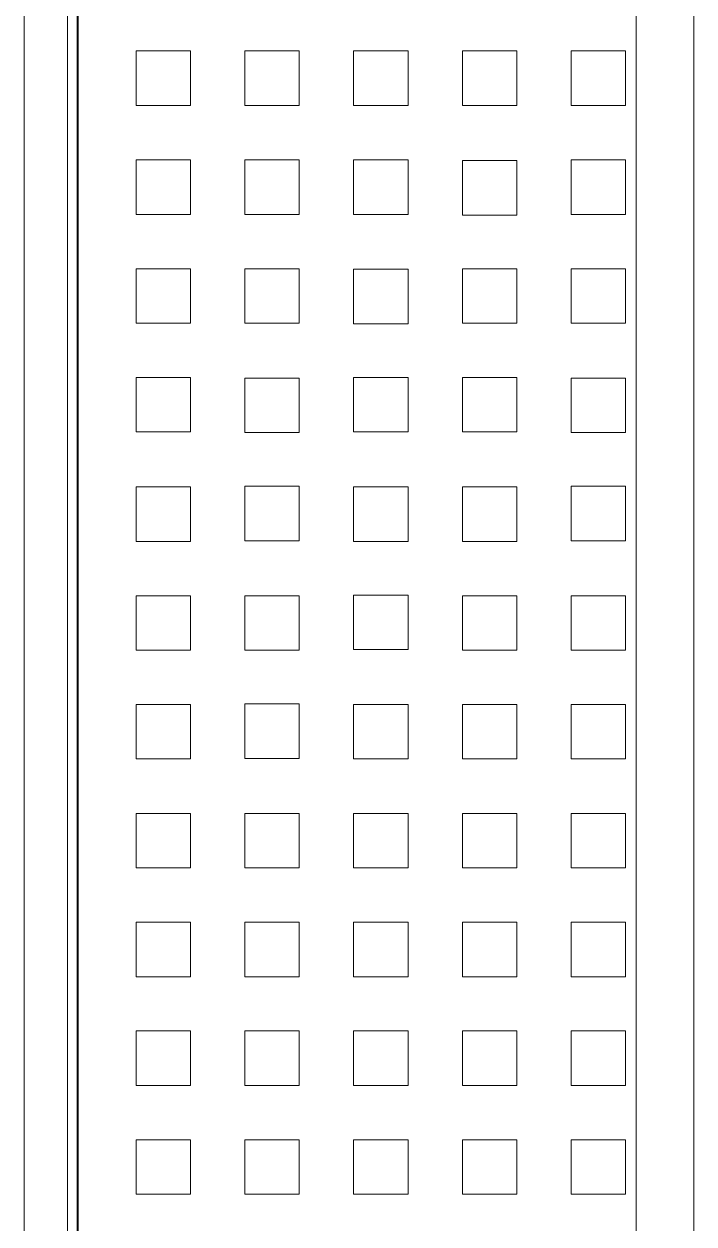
# Model space of a CAD drawing. Header units: millimetres. Extents: x 33157 to 59611, y -29750 to 1750.
# Drawn here: x 53384.39 to 53393.63, y -3154.69 to -3138.14 of the extents above; entities that cross this region are included whole.
import ezdxf

# ---------------------------------------------------------------- set-up
doc = ezdxf.new("R2010")
doc.units = ezdxf.units.MM
doc.layers.add('layer 1', color=7, linetype='Continuous', lineweight=18)

msp = doc.modelspace()

# ---------------------------------------------------------------- linework, layer by layer
at = {"layer": 'layer 1', "lineweight": 9}
for p, q in [((53385.121, -3043.274), (53385.121, -3170.437)), ((53392.83, -3047.485), (53392.83, -3168.689)), ((53393.629, -3048.284), (53393.629, -3168.207)), ((53385.138, -3109.053), (53385.138, -3168.207)), ((53384.988, -3109.469), (53384.988, -3170.171)), ((53385.121, -3109.469), (53385.121, -3167.658)), ((53384.389, -3110.018), (53384.389, -3170.171))]:
    msp.add_line(p, q, dxfattribs=at)
at = {"layer": 'layer 1'}
for points, knots in [([(53385.935, -3139.269), (53385.935, -3139.269), (53386.685, -3139.269), (53386.685, -3139.269), (53386.685, -3139.269), (53386.685, -3138.516), (53386.685, -3138.516), (53386.685, -3138.516), (53385.935, -3138.516), (53385.935, -3138.516), (53385.935, -3138.516), (53385.935, -3139.266), (53385.935, -3139.266), (53385.935, -3139.266), (53385.935, -3139.269), (53385.935, -3139.269)], [0, 0, 0, 0, 148068.798593, 148068.798593, 148068.798593, 296137.597186, 296137.597186, 296137.597186, 444206.395779, 444206.395779, 444206.395779, 592275.194372, 592275.194372, 592275.194372, 740343.992965, 740343.992965, 740343.992965, 740343.992965]), ([(53387.435, -3139.269), (53387.435, -3139.269), (53388.185, -3139.269), (53388.185, -3139.269), (53388.185, -3139.269), (53388.185, -3138.516), (53388.185, -3138.516), (53388.185, -3138.516), (53387.435, -3138.516), (53387.435, -3138.516), (53387.435, -3138.516), (53387.435, -3139.266), (53387.435, -3139.266), (53387.435, -3139.266), (53387.435, -3139.269), (53387.435, -3139.269)], [0, 0, 0, 0, 148072.839898, 148072.839898, 148072.839898, 296145.679796, 296145.679796, 296145.679796, 444218.519695, 444218.519695, 444218.519695, 592291.359593, 592291.359593, 592291.359593, 740364.199491, 740364.199491, 740364.199491, 740364.199491]), ([(53388.935, -3139.269), (53388.935, -3139.269), (53389.685, -3139.269), (53389.685, -3139.269), (53389.685, -3139.269), (53389.685, -3138.516), (53389.685, -3138.516), (53389.685, -3138.516), (53388.935, -3138.516), (53388.935, -3138.516), (53388.935, -3138.516), (53388.935, -3139.266), (53388.935, -3139.266), (53388.935, -3139.266), (53388.935, -3139.269), (53388.935, -3139.269)], [0, 0, 0, 0, 148076.881204, 148076.881204, 148076.881204, 296153.762408, 296153.762408, 296153.762408, 444230.643611, 444230.643611, 444230.643611, 592307.524815, 592307.524815, 592307.524815, 740384.406019, 740384.406019, 740384.406019, 740384.406019]), ([(53390.436, -3139.269), (53390.436, -3139.269), (53391.186, -3139.269), (53391.186, -3139.269), (53391.186, -3139.269), (53391.186, -3138.516), (53391.186, -3138.516), (53391.186, -3138.516), (53390.436, -3138.516), (53390.436, -3138.516), (53390.436, -3138.516), (53390.436, -3139.266), (53390.436, -3139.266), (53390.436, -3139.266), (53390.436, -3139.269), (53390.436, -3139.269)], [0, 0, 0, 0, 148080.92251, 148080.92251, 148080.92251, 296161.845019, 296161.845019, 296161.845019, 444242.767529, 444242.767529, 444242.767529, 592323.690039, 592323.690039, 592323.690039, 740404.612548, 740404.612548, 740404.612548, 740404.612548]), ([(53391.936, -3139.269), (53391.936, -3139.269), (53392.686, -3139.269), (53392.686, -3139.269), (53392.686, -3139.269), (53392.686, -3138.516), (53392.686, -3138.516), (53392.686, -3138.516), (53391.936, -3138.516), (53391.936, -3138.516), (53391.936, -3138.516), (53391.936, -3139.266), (53391.936, -3139.266), (53391.936, -3139.266), (53391.936, -3139.269), (53391.936, -3139.269)], [0, 0, 0, 0, 148084.963816, 148084.963816, 148084.963816, 296169.927631, 296169.927631, 296169.927631, 444254.891447, 444254.891447, 444254.891447, 592339.855263, 592339.855263, 592339.855263, 740424.819079, 740424.819079, 740424.819079, 740424.819079]), ([(53385.935, -3140.768), (53385.935, -3140.768), (53386.685, -3140.768), (53386.685, -3140.768), (53386.685, -3140.768), (53386.685, -3140.015), (53386.685, -3140.015), (53386.685, -3140.015), (53385.935, -3140.015), (53385.935, -3140.015), (53385.935, -3140.015), (53385.935, -3140.764), (53385.935, -3140.764), (53385.935, -3140.764), (53385.935, -3140.768), (53385.935, -3140.768)], [0, 0, 0, 0, 148070.826572, 148070.826572, 148070.826572, 296141.653145, 296141.653145, 296141.653145, 444212.479717, 444212.479717, 444212.479717, 592283.306289, 592283.306289, 592283.306289, 740354.132862, 740354.132862, 740354.132862, 740354.132862]), ([(53387.435, -3140.768), (53387.435, -3140.768), (53388.185, -3140.768), (53388.185, -3140.768), (53388.185, -3140.768), (53388.185, -3140.015), (53388.185, -3140.015), (53388.185, -3140.015), (53387.435, -3140.015), (53387.435, -3140.015), (53387.435, -3140.015), (53387.435, -3140.764), (53387.435, -3140.764), (53387.435, -3140.764), (53387.435, -3140.768), (53387.435, -3140.768)], [0, 0, 0, 0, 148074.867873, 148074.867873, 148074.867873, 296149.735747, 296149.735747, 296149.735747, 444224.60362, 444224.60362, 444224.60362, 592299.471494, 592299.471494, 592299.471494, 740374.339367, 740374.339367, 740374.339367, 740374.339367]), ([(53388.935, -3140.768), (53388.935, -3140.768), (53389.685, -3140.768), (53389.685, -3140.768), (53389.685, -3140.768), (53389.685, -3140.015), (53389.685, -3140.015), (53389.685, -3140.015), (53388.935, -3140.015), (53388.935, -3140.015), (53388.935, -3140.015), (53388.935, -3140.764), (53388.935, -3140.764), (53388.935, -3140.764), (53388.935, -3140.768), (53388.935, -3140.768)], [0, 0, 0, 0, 148078.909175, 148078.909175, 148078.909175, 296157.818349, 296157.818349, 296157.818349, 444236.727524, 444236.727524, 444236.727524, 592315.636699, 592315.636699, 592315.636699, 740394.545874, 740394.545874, 740394.545874, 740394.545874]), ([(53390.435, -3140.777), (53390.435, -3140.777), (53391.185, -3140.777), (53391.185, -3140.777), (53391.185, -3140.777), (53391.185, -3140.024), (53391.185, -3140.024), (53391.185, -3140.024), (53390.435, -3140.024), (53390.435, -3140.024), (53390.435, -3140.024), (53390.435, -3140.774), (53390.435, -3140.774), (53390.435, -3140.774), (53390.435, -3140.777), (53390.435, -3140.777)], [0, 0, 0, 0, 148082.962146, 148082.962146, 148082.962146, 296165.924292, 296165.924292, 296165.924292, 444248.886439, 444248.886439, 444248.886439, 592331.848585, 592331.848585, 592331.848585, 740414.810731, 740414.810731, 740414.810731, 740414.810731]), ([(53391.936, -3140.768), (53391.936, -3140.768), (53392.686, -3140.768), (53392.686, -3140.768), (53392.686, -3140.768), (53392.686, -3140.015), (53392.686, -3140.015), (53392.686, -3140.015), (53391.936, -3140.015), (53391.936, -3140.015), (53391.936, -3140.015), (53391.936, -3140.764), (53391.936, -3140.764), (53391.936, -3140.764), (53391.936, -3140.768), (53391.936, -3140.768)], [0, 0, 0, 0, 148086.991778, 148086.991778, 148086.991778, 296173.983556, 296173.983556, 296173.983556, 444260.975335, 444260.975335, 444260.975335, 592347.967113, 592347.967113, 592347.967113, 740434.958891, 740434.958891, 740434.958891, 740434.958891]), ([(53385.935, -3142.269), (53385.935, -3142.269), (53386.685, -3142.269), (53386.685, -3142.269), (53386.685, -3142.269), (53386.685, -3141.517), (53386.685, -3141.517), (53386.685, -3141.517), (53385.935, -3141.517), (53385.935, -3141.517), (53385.935, -3141.517), (53385.935, -3142.266), (53385.935, -3142.266), (53385.935, -3142.266), (53385.935, -3142.269), (53385.935, -3142.269)], [0, 0, 0, 0, 148072.858412, 148072.858412, 148072.858412, 296145.716825, 296145.716825, 296145.716825, 444218.575237, 444218.575237, 444218.575237, 592291.433649, 592291.433649, 592291.433649, 740364.292062, 740364.292062, 740364.292062, 740364.292062]), ([(53387.435, -3142.269), (53387.435, -3142.269), (53388.185, -3142.269), (53388.185, -3142.269), (53388.185, -3142.269), (53388.185, -3141.517), (53388.185, -3141.517), (53388.185, -3141.517), (53387.435, -3141.517), (53387.435, -3141.517), (53387.435, -3141.517), (53387.435, -3142.266), (53387.435, -3142.266), (53387.435, -3142.266), (53387.435, -3142.269), (53387.435, -3142.269)], [0, 0, 0, 0, 148076.899709, 148076.899709, 148076.899709, 296153.799418, 296153.799418, 296153.799418, 444230.699128, 444230.699128, 444230.699128, 592307.598837, 592307.598837, 592307.598837, 740384.498546, 740384.498546, 740384.498546, 740384.498546]), ([(53388.935, -3142.276), (53388.935, -3142.276), (53389.685, -3142.276), (53389.685, -3142.276), (53389.685, -3142.276), (53389.685, -3141.523), (53389.685, -3141.523), (53389.685, -3141.523), (53388.935, -3141.523), (53388.935, -3141.523), (53388.935, -3141.523), (53388.935, -3142.272), (53388.935, -3142.272), (53388.935, -3142.272), (53388.935, -3142.276), (53388.935, -3142.276)], [0, 0, 0, 0, 148080.949397, 148080.949397, 148080.949397, 296161.898794, 296161.898794, 296161.898794, 444242.848191, 444242.848191, 444242.848191, 592323.797588, 592323.797588, 592323.797588, 740404.746985, 740404.746985, 740404.746985, 740404.746985]), ([(53390.436, -3142.269), (53390.436, -3142.269), (53391.186, -3142.269), (53391.186, -3142.269), (53391.186, -3142.269), (53391.186, -3141.517), (53391.186, -3141.517), (53391.186, -3141.517), (53390.436, -3141.517), (53390.436, -3141.517), (53390.436, -3141.517), (53390.436, -3142.266), (53390.436, -3142.266), (53390.436, -3142.266), (53390.436, -3142.269), (53390.436, -3142.269)], [0, 0, 0, 0, 148084.982304, 148084.982304, 148084.982304, 296169.964607, 296169.964607, 296169.964607, 444254.946911, 444254.946911, 444254.946911, 592339.929215, 592339.929215, 592339.929215, 740424.911518, 740424.911518, 740424.911518, 740424.911518]), ([(53391.936, -3142.269), (53391.936, -3142.269), (53392.686, -3142.269), (53392.686, -3142.269), (53392.686, -3142.269), (53392.686, -3141.517), (53392.686, -3141.517), (53392.686, -3141.517), (53391.936, -3141.517), (53391.936, -3141.517), (53391.936, -3141.517), (53391.936, -3142.266), (53391.936, -3142.266), (53391.936, -3142.266), (53391.936, -3142.269), (53391.936, -3142.269)], [0, 0, 0, 0, 148089.023601, 148089.023601, 148089.023601, 296178.047203, 296178.047203, 296178.047203, 444267.070804, 444267.070804, 444267.070804, 592356.094405, 592356.094405, 592356.094405, 740445.118006, 740445.118006, 740445.118006, 740445.118006]), ([(53385.935, -3143.768), (53385.935, -3143.768), (53386.685, -3143.768), (53386.685, -3143.768), (53386.685, -3143.768), (53386.685, -3143.015), (53386.685, -3143.015), (53386.685, -3143.015), (53385.935, -3143.015), (53385.935, -3143.015), (53385.935, -3143.015), (53385.935, -3143.765), (53385.935, -3143.765), (53385.935, -3143.765), (53385.935, -3143.768), (53385.935, -3143.768)], [0, 0, 0, 0, 148074.885806, 148074.885806, 148074.885806, 296149.771612, 296149.771612, 296149.771612, 444224.657418, 444224.657418, 444224.657418, 592299.543223, 592299.543223, 592299.543223, 740374.429029, 740374.429029, 740374.429029, 740374.429029]), ([(53387.435, -3143.777), (53387.435, -3143.777), (53388.185, -3143.777), (53388.185, -3143.777), (53388.185, -3143.777), (53388.185, -3143.025), (53388.185, -3143.025), (53388.185, -3143.025), (53387.435, -3143.025), (53387.435, -3143.025), (53387.435, -3143.025), (53387.435, -3143.774), (53387.435, -3143.774), (53387.435, -3143.774), (53387.435, -3143.777), (53387.435, -3143.777)], [0, 0, 0, 0, 148078.940666, 148078.940666, 148078.940666, 296157.881332, 296157.881332, 296157.881332, 444236.821998, 444236.821998, 444236.821998, 592315.762664, 592315.762664, 592315.762664, 740394.70333, 740394.70333, 740394.70333, 740394.70333]), ([(53388.935, -3143.768), (53388.935, -3143.768), (53389.685, -3143.768), (53389.685, -3143.768), (53389.685, -3143.768), (53389.685, -3143.015), (53389.685, -3143.015), (53389.685, -3143.015), (53388.935, -3143.015), (53388.935, -3143.015), (53388.935, -3143.015), (53388.935, -3143.765), (53388.935, -3143.765), (53388.935, -3143.765), (53388.935, -3143.768), (53388.935, -3143.768)], [0, 0, 0, 0, 148082.968391, 148082.968391, 148082.968391, 296165.936783, 296165.936783, 296165.936783, 444248.905174, 444248.905174, 444248.905174, 592331.873565, 592331.873565, 592331.873565, 740414.841957, 740414.841957, 740414.841957, 740414.841957]), ([(53390.436, -3143.768), (53390.436, -3143.768), (53391.186, -3143.768), (53391.186, -3143.768), (53391.186, -3143.768), (53391.186, -3143.015), (53391.186, -3143.015), (53391.186, -3143.015), (53390.436, -3143.015), (53390.436, -3143.015), (53390.436, -3143.015), (53390.436, -3143.765), (53390.436, -3143.765), (53390.436, -3143.765), (53390.436, -3143.768), (53390.436, -3143.768)], [0, 0, 0, 0, 148087.009684, 148087.009684, 148087.009684, 296174.019369, 296174.019369, 296174.019369, 444261.029053, 444261.029053, 444261.029053, 592348.038738, 592348.038738, 592348.038738, 740435.048422, 740435.048422, 740435.048422, 740435.048422]), ([(53391.935, -3143.777), (53391.935, -3143.777), (53392.686, -3143.777), (53392.686, -3143.777), (53392.686, -3143.777), (53392.686, -3143.025), (53392.686, -3143.025), (53392.686, -3143.025), (53391.935, -3143.025), (53391.935, -3143.025), (53391.935, -3143.025), (53391.935, -3143.774), (53391.935, -3143.774), (53391.935, -3143.774), (53391.935, -3143.777), (53391.935, -3143.777)], [0, 0, 0, 0, 148091.064225, 148091.064225, 148091.064225, 296182.128449, 296182.128449, 296182.128449, 444273.192674, 444273.192674, 444273.192674, 592364.256898, 592364.256898, 592364.256898, 740455.321123, 740455.321123, 740455.321123, 740455.321123]), ([(53385.935, -3145.276), (53385.935, -3145.276), (53386.685, -3145.276), (53386.685, -3145.276), (53386.685, -3145.276), (53386.685, -3144.524), (53386.685, -3144.524), (53386.685, -3144.524), (53385.935, -3144.524), (53385.935, -3144.524), (53385.935, -3144.524), (53385.935, -3145.273), (53385.935, -3145.273), (53385.935, -3145.273), (53385.935, -3145.276), (53385.935, -3145.276)], [0, 0, 0, 0, 148076.926911, 148076.926911, 148076.926911, 296153.853822, 296153.853822, 296153.853822, 444230.780733, 444230.780733, 444230.780733, 592307.707644, 592307.707644, 592307.707644, 740384.634555, 740384.634555, 740384.634555, 740384.634555]), ([(53387.435, -3145.27), (53387.435, -3145.27), (53388.185, -3145.27), (53388.185, -3145.27), (53388.185, -3145.27), (53388.185, -3144.517), (53388.185, -3144.517), (53388.185, -3144.517), (53387.435, -3144.517), (53387.435, -3144.517), (53387.435, -3144.517), (53387.435, -3145.266), (53387.435, -3145.266), (53387.435, -3145.266), (53387.435, -3145.27), (53387.435, -3145.27)], [0, 0, 0, 0, 148080.959808, 148080.959808, 148080.959808, 296161.919616, 296161.919616, 296161.919616, 444242.879424, 444242.879424, 444242.879424, 592323.839232, 592323.839232, 592323.839232, 740404.799041, 740404.799041, 740404.799041, 740404.799041]), ([(53388.935, -3145.276), (53388.935, -3145.276), (53389.685, -3145.276), (53389.685, -3145.276), (53389.685, -3145.276), (53389.685, -3144.524), (53389.685, -3144.524), (53389.685, -3144.524), (53388.935, -3144.524), (53388.935, -3144.524), (53388.935, -3144.524), (53388.935, -3145.273), (53388.935, -3145.273), (53388.935, -3145.273), (53388.935, -3145.276), (53388.935, -3145.276)], [0, 0, 0, 0, 148085.009488, 148085.009488, 148085.009488, 296170.018976, 296170.018976, 296170.018976, 444255.028464, 444255.028464, 444255.028464, 592340.037952, 592340.037952, 592340.037952, 740425.04744, 740425.04744, 740425.04744, 740425.04744]), ([(53390.435, -3145.276), (53390.435, -3145.276), (53391.185, -3145.276), (53391.185, -3145.276), (53391.185, -3145.276), (53391.185, -3144.524), (53391.185, -3144.524), (53391.185, -3144.524), (53390.435, -3144.524), (53390.435, -3144.524), (53390.435, -3144.524), (53390.435, -3145.273), (53390.435, -3145.273), (53390.435, -3145.273), (53390.435, -3145.276), (53390.435, -3145.276)], [0, 0, 0, 0, 148089.050456, 148089.050456, 148089.050456, 296178.100913, 296178.100913, 296178.100913, 444267.151369, 444267.151369, 444267.151369, 592356.201825, 592356.201825, 592356.201825, 740445.252281, 740445.252281, 740445.252281, 740445.252281]), ([(53391.936, -3145.27), (53391.936, -3145.27), (53392.686, -3145.27), (53392.686, -3145.27), (53392.686, -3145.27), (53392.686, -3144.517), (53392.686, -3144.517), (53392.686, -3144.517), (53391.936, -3144.517), (53391.936, -3144.517), (53391.936, -3144.517), (53391.936, -3145.266), (53391.936, -3145.266), (53391.936, -3145.266), (53391.936, -3145.27), (53391.936, -3145.27)], [0, 0, 0, 0, 148093.083675, 148093.083675, 148093.083675, 296186.16735, 296186.16735, 296186.16735, 444279.251024, 444279.251024, 444279.251024, 592372.334699, 592372.334699, 592372.334699, 740465.418374, 740465.418374, 740465.418374, 740465.418374]), ([(53385.935, -3146.778), (53385.935, -3146.778), (53386.685, -3146.778), (53386.685, -3146.778), (53386.685, -3146.778), (53386.685, -3146.025), (53386.685, -3146.025), (53386.685, -3146.025), (53385.935, -3146.025), (53385.935, -3146.025), (53385.935, -3146.025), (53385.935, -3146.775), (53385.935, -3146.775), (53385.935, -3146.775), (53385.935, -3146.778), (53385.935, -3146.778)], [0, 0, 0, 0, 148078.958779, 148078.958779, 148078.958779, 296157.917558, 296157.917558, 296157.917558, 444236.876338, 444236.876338, 444236.876338, 592315.835117, 592315.835117, 592315.835117, 740394.793896, 740394.793896, 740394.793896, 740394.793896]), ([(53387.435, -3146.778), (53387.435, -3146.778), (53388.185, -3146.778), (53388.185, -3146.778), (53388.185, -3146.778), (53388.185, -3146.025), (53388.185, -3146.025), (53388.185, -3146.025), (53387.435, -3146.025), (53387.435, -3146.025), (53387.435, -3146.025), (53387.435, -3146.775), (53387.435, -3146.775), (53387.435, -3146.775), (53387.435, -3146.778), (53387.435, -3146.778)], [0, 0, 0, 0, 148083.000063, 148083.000063, 148083.000063, 296166.000127, 296166.000127, 296166.000127, 444249.00019, 444249.00019, 444249.00019, 592332.000253, 592332.000253, 592332.000253, 740415.000317, 740415.000317, 740415.000317, 740415.000317]), ([(53388.935, -3146.768), (53388.935, -3146.768), (53389.685, -3146.768), (53389.685, -3146.768), (53389.685, -3146.768), (53389.685, -3146.016), (53389.685, -3146.016), (53389.685, -3146.016), (53388.935, -3146.016), (53388.935, -3146.016), (53388.935, -3146.016), (53388.935, -3146.765), (53388.935, -3146.765), (53388.935, -3146.765), (53388.935, -3146.768), (53388.935, -3146.768)], [0, 0, 0, 0, 148087.029355, 148087.029355, 148087.029355, 296174.058711, 296174.058711, 296174.058711, 444261.088066, 444261.088066, 444261.088066, 592348.117421, 592348.117421, 592348.117421, 740435.146777, 740435.146777, 740435.146777, 740435.146777]), ([(53390.435, -3146.778), (53390.435, -3146.778), (53391.185, -3146.778), (53391.185, -3146.778), (53391.185, -3146.778), (53391.185, -3146.025), (53391.185, -3146.025), (53391.185, -3146.025), (53390.435, -3146.025), (53390.435, -3146.025), (53390.435, -3146.025), (53390.435, -3146.775), (53390.435, -3146.775), (53390.435, -3146.775), (53390.435, -3146.778), (53390.435, -3146.778)], [0, 0, 0, 0, 148091.082312, 148091.082312, 148091.082312, 296182.164623, 296182.164623, 296182.164623, 444273.246935, 444273.246935, 444273.246935, 592364.329247, 592364.329247, 592364.329247, 740455.411559, 740455.411559, 740455.411559, 740455.411559]), ([(53391.935, -3146.778), (53391.935, -3146.778), (53392.686, -3146.778), (53392.686, -3146.778), (53392.686, -3146.778), (53392.686, -3146.025), (53392.686, -3146.025), (53392.686, -3146.025), (53391.935, -3146.025), (53391.935, -3146.025), (53391.935, -3146.025), (53391.935, -3146.775), (53391.935, -3146.775), (53391.935, -3146.775), (53391.935, -3146.778), (53391.935, -3146.778)], [0, 0, 0, 0, 148095.123597, 148095.123597, 148095.123597, 296190.247193, 296190.247193, 296190.247193, 444285.37079, 444285.37079, 444285.37079, 592380.494386, 592380.494386, 592380.494386, 740475.617983, 740475.617983, 740475.617983, 740475.617983]), ([(53385.935, -3148.276), (53385.935, -3148.276), (53386.685, -3148.276), (53386.685, -3148.276), (53386.685, -3148.276), (53386.685, -3147.524), (53386.685, -3147.524), (53386.685, -3147.524), (53385.935, -3147.524), (53385.935, -3147.524), (53385.935, -3147.524), (53385.935, -3148.273), (53385.935, -3148.273), (53385.935, -3148.273), (53385.935, -3148.276), (53385.935, -3148.276)], [0, 0, 0, 0, 148080.987307, 148080.987307, 148080.987307, 296161.974614, 296161.974614, 296161.974614, 444242.961921, 444242.961921, 444242.961921, 592323.949228, 592323.949228, 592323.949228, 740404.936535, 740404.936535, 740404.936535, 740404.936535]), ([(53387.435, -3148.27), (53387.435, -3148.27), (53388.185, -3148.27), (53388.185, -3148.27), (53388.185, -3148.27), (53388.185, -3147.518), (53388.185, -3147.518), (53388.185, -3147.518), (53387.435, -3147.518), (53387.435, -3147.518), (53387.435, -3147.518), (53387.435, -3148.267), (53387.435, -3148.267), (53387.435, -3148.267), (53387.435, -3148.27), (53387.435, -3148.27)], [0, 0, 0, 0, 148085.020195, 148085.020195, 148085.020195, 296170.04039, 296170.04039, 296170.04039, 444255.060585, 444255.060585, 444255.060585, 592340.08078, 592340.08078, 592340.08078, 740425.100975, 740425.100975, 740425.100975, 740425.100975]), ([(53388.935, -3148.276), (53388.935, -3148.276), (53389.685, -3148.276), (53389.685, -3148.276), (53389.685, -3148.276), (53389.685, -3147.524), (53389.685, -3147.524), (53389.685, -3147.524), (53388.935, -3147.524), (53388.935, -3147.524), (53388.935, -3147.524), (53388.935, -3148.273), (53388.935, -3148.273), (53388.935, -3148.273), (53388.935, -3148.276), (53388.935, -3148.276)], [0, 0, 0, 0, 148089.069867, 148089.069867, 148089.069867, 296178.139734, 296178.139734, 296178.139734, 444267.209601, 444267.209601, 444267.209601, 592356.279468, 592356.279468, 592356.279468, 740445.349335, 740445.349335, 740445.349335, 740445.349335]), ([(53390.435, -3148.276), (53390.435, -3148.276), (53391.185, -3148.276), (53391.185, -3148.276), (53391.185, -3148.276), (53391.185, -3147.524), (53391.185, -3147.524), (53391.185, -3147.524), (53390.435, -3147.524), (53390.435, -3147.524), (53390.435, -3147.524), (53390.435, -3148.273), (53390.435, -3148.273), (53390.435, -3148.273), (53390.435, -3148.276), (53390.435, -3148.276)], [0, 0, 0, 0, 148093.110827, 148093.110827, 148093.110827, 296186.221654, 296186.221654, 296186.221654, 444279.33248, 444279.33248, 444279.33248, 592372.443307, 592372.443307, 592372.443307, 740465.554134, 740465.554134, 740465.554134, 740465.554134]), ([(53391.935, -3148.276), (53391.935, -3148.276), (53392.686, -3148.276), (53392.686, -3148.276), (53392.686, -3148.276), (53392.686, -3147.524), (53392.686, -3147.524), (53392.686, -3147.524), (53391.935, -3147.524), (53391.935, -3147.524), (53391.935, -3147.524), (53391.935, -3148.273), (53391.935, -3148.273), (53391.935, -3148.273), (53391.935, -3148.276), (53391.935, -3148.276)], [0, 0, 0, 0, 148097.152107, 148097.152107, 148097.152107, 296194.304215, 296194.304215, 296194.304215, 444291.456322, 444291.456322, 444291.456322, 592388.60843, 592388.60843, 592388.60843, 740485.760537, 740485.760537, 740485.760537, 740485.760537]), ([(53385.935, -3149.778), (53385.935, -3149.778), (53386.685, -3149.778), (53386.685, -3149.778), (53386.685, -3149.778), (53386.685, -3149.026), (53386.685, -3149.026), (53386.685, -3149.026), (53385.935, -3149.026), (53385.935, -3149.026), (53385.935, -3149.026), (53385.935, -3149.775), (53385.935, -3149.775), (53385.935, -3149.775), (53385.935, -3149.778), (53385.935, -3149.778)], [0, 0, 0, 0, 148083.019508, 148083.019508, 148083.019508, 296166.039015, 296166.039015, 296166.039015, 444249.058523, 444249.058523, 444249.058523, 592332.078031, 592332.078031, 592332.078031, 740415.097539, 740415.097539, 740415.097539, 740415.097539]), ([(53387.435, -3149.778), (53387.435, -3149.778), (53388.185, -3149.778), (53388.185, -3149.778), (53388.185, -3149.778), (53388.185, -3149.026), (53388.185, -3149.026), (53388.185, -3149.026), (53387.435, -3149.026), (53387.435, -3149.026), (53387.435, -3149.026), (53387.435, -3149.775), (53387.435, -3149.775), (53387.435, -3149.775), (53387.435, -3149.778), (53387.435, -3149.778)], [0, 0, 0, 0, 148087.060783, 148087.060783, 148087.060783, 296174.121567, 296174.121567, 296174.121567, 444261.18235, 444261.18235, 444261.18235, 592348.243133, 592348.243133, 592348.243133, 740435.303917, 740435.303917, 740435.303917, 740435.303917]), ([(53388.935, -3149.778), (53388.935, -3149.778), (53389.685, -3149.778), (53389.685, -3149.778), (53389.685, -3149.778), (53389.685, -3149.026), (53389.685, -3149.026), (53389.685, -3149.026), (53388.935, -3149.026), (53388.935, -3149.026), (53388.935, -3149.026), (53388.935, -3149.775), (53388.935, -3149.775), (53388.935, -3149.775), (53388.935, -3149.778), (53388.935, -3149.778)], [0, 0, 0, 0, 148091.102059, 148091.102059, 148091.102059, 296182.204118, 296182.204118, 296182.204118, 444273.306178, 444273.306178, 444273.306178, 592364.408237, 592364.408237, 592364.408237, 740455.510296, 740455.510296, 740455.510296, 740455.510296]), ([(53390.435, -3149.778), (53390.435, -3149.778), (53391.185, -3149.778), (53391.185, -3149.778), (53391.185, -3149.778), (53391.185, -3149.026), (53391.185, -3149.026), (53391.185, -3149.026), (53390.435, -3149.026), (53390.435, -3149.026), (53390.435, -3149.026), (53390.435, -3149.775), (53390.435, -3149.775), (53390.435, -3149.775), (53390.435, -3149.778), (53390.435, -3149.778)], [0, 0, 0, 0, 148095.143015, 148095.143015, 148095.143015, 296190.286029, 296190.286029, 296190.286029, 444285.429044, 444285.429044, 444285.429044, 592380.572059, 592380.572059, 592380.572059, 740475.715074, 740475.715074, 740475.715074, 740475.715074]), ([(53391.935, -3149.778), (53391.935, -3149.778), (53392.686, -3149.778), (53392.686, -3149.778), (53392.686, -3149.778), (53392.686, -3149.026), (53392.686, -3149.026), (53392.686, -3149.026), (53391.935, -3149.026), (53391.935, -3149.026), (53391.935, -3149.026), (53391.935, -3149.775), (53391.935, -3149.775), (53391.935, -3149.775), (53391.935, -3149.778), (53391.935, -3149.778)], [0, 0, 0, 0, 148099.184291, 148099.184291, 148099.184291, 296198.368582, 296198.368582, 296198.368582, 444297.552873, 444297.552873, 444297.552873, 592396.737164, 592396.737164, 592396.737164, 740495.921456, 740495.921456, 740495.921456, 740495.921456]), ([(53385.935, -3151.277), (53385.935, -3151.277), (53386.685, -3151.277), (53386.685, -3151.277), (53386.685, -3151.277), (53386.685, -3150.524), (53386.685, -3150.524), (53386.685, -3150.524), (53385.935, -3150.524), (53385.935, -3150.524), (53385.935, -3150.524), (53385.935, -3151.274), (53385.935, -3151.274), (53385.935, -3151.274), (53385.935, -3151.277), (53385.935, -3151.277)], [0, 0, 0, 0, 148085.047991, 148085.047991, 148085.047991, 296170.095982, 296170.095982, 296170.095982, 444255.143973, 444255.143973, 444255.143973, 592340.191964, 592340.191964, 592340.191964, 740425.239955, 740425.239955, 740425.239955, 740425.239955]), ([(53387.435, -3151.277), (53387.435, -3151.277), (53388.185, -3151.277), (53388.185, -3151.277), (53388.185, -3151.277), (53388.185, -3150.524), (53388.185, -3150.524), (53388.185, -3150.524), (53387.435, -3150.524), (53387.435, -3150.524), (53387.435, -3150.524), (53387.435, -3151.274), (53387.435, -3151.274), (53387.435, -3151.274), (53387.435, -3151.277), (53387.435, -3151.277)], [0, 0, 0, 0, 148089.089262, 148089.089262, 148089.089262, 296178.178525, 296178.178525, 296178.178525, 444267.267787, 444267.267787, 444267.267787, 592356.357049, 592356.357049, 592356.357049, 740445.446312, 740445.446312, 740445.446312, 740445.446312]), ([(53388.935, -3151.277), (53388.935, -3151.277), (53389.685, -3151.277), (53389.685, -3151.277), (53389.685, -3151.277), (53389.685, -3150.524), (53389.685, -3150.524), (53389.685, -3150.524), (53388.935, -3150.524), (53388.935, -3150.524), (53388.935, -3150.524), (53388.935, -3151.274), (53388.935, -3151.274), (53388.935, -3151.274), (53388.935, -3151.277), (53388.935, -3151.277)], [0, 0, 0, 0, 148093.130534, 148093.130534, 148093.130534, 296186.261068, 296186.261068, 296186.261068, 444279.391602, 444279.391602, 444279.391602, 592372.522136, 592372.522136, 592372.522136, 740465.65267, 740465.65267, 740465.65267, 740465.65267]), ([(53390.435, -3151.277), (53390.435, -3151.277), (53391.185, -3151.277), (53391.185, -3151.277), (53391.185, -3151.277), (53391.185, -3150.524), (53391.185, -3150.524), (53391.185, -3150.524), (53390.435, -3150.524), (53390.435, -3150.524), (53390.435, -3150.524), (53390.435, -3151.274), (53390.435, -3151.274), (53390.435, -3151.274), (53390.435, -3151.277), (53390.435, -3151.277)], [0, 0, 0, 0, 148097.171485, 148097.171485, 148097.171485, 296194.34297, 296194.34297, 296194.34297, 444291.514456, 444291.514456, 444291.514456, 592388.685941, 592388.685941, 592388.685941, 740485.857426, 740485.857426, 740485.857426, 740485.857426]), ([(53391.935, -3151.277), (53391.935, -3151.277), (53392.686, -3151.277), (53392.686, -3151.277), (53392.686, -3151.277), (53392.686, -3150.524), (53392.686, -3150.524), (53392.686, -3150.524), (53391.935, -3150.524), (53391.935, -3150.524), (53391.935, -3150.524), (53391.935, -3151.274), (53391.935, -3151.274), (53391.935, -3151.274), (53391.935, -3151.277), (53391.935, -3151.277)], [0, 0, 0, 0, 148101.212757, 148101.212757, 148101.212757, 296202.425515, 296202.425515, 296202.425515, 444303.638272, 444303.638272, 444303.638272, 592404.851029, 592404.851029, 592404.851029, 740506.063787, 740506.063787, 740506.063787, 740506.063787]), ([(53385.935, -3152.776), (53385.935, -3152.776), (53386.685, -3152.776), (53386.685, -3152.776), (53386.685, -3152.776), (53386.685, -3152.023), (53386.685, -3152.023), (53386.685, -3152.023), (53385.935, -3152.023), (53385.935, -3152.023), (53385.935, -3152.023), (53385.935, -3152.772), (53385.935, -3152.772), (53385.935, -3152.772), (53385.935, -3152.776), (53385.935, -3152.776)], [0, 0, 0, 0, 148087.075816, 148087.075816, 148087.075816, 296174.151632, 296174.151632, 296174.151632, 444261.227449, 444261.227449, 444261.227449, 592348.303265, 592348.303265, 592348.303265, 740435.379081, 740435.379081, 740435.379081, 740435.379081]), ([(53387.435, -3152.776), (53387.435, -3152.776), (53388.185, -3152.776), (53388.185, -3152.776), (53388.185, -3152.776), (53388.185, -3152.023), (53388.185, -3152.023), (53388.185, -3152.023), (53387.435, -3152.023), (53387.435, -3152.023), (53387.435, -3152.023), (53387.435, -3152.772), (53387.435, -3152.772), (53387.435, -3152.772), (53387.435, -3152.776), (53387.435, -3152.776)], [0, 0, 0, 0, 148091.117083, 148091.117083, 148091.117083, 296182.234167, 296182.234167, 296182.234167, 444273.35125, 444273.35125, 444273.35125, 592364.468333, 592364.468333, 592364.468333, 740455.585417, 740455.585417, 740455.585417, 740455.585417]), ([(53388.935, -3152.776), (53388.935, -3152.776), (53389.685, -3152.776), (53389.685, -3152.776), (53389.685, -3152.776), (53389.685, -3152.023), (53389.685, -3152.023), (53389.685, -3152.023), (53388.935, -3152.023), (53388.935, -3152.023), (53388.935, -3152.023), (53388.935, -3152.772), (53388.935, -3152.772), (53388.935, -3152.772), (53388.935, -3152.776), (53388.935, -3152.776)], [0, 0, 0, 0, 148095.158351, 148095.158351, 148095.158351, 296190.316701, 296190.316701, 296190.316701, 444285.475052, 444285.475052, 444285.475052, 592380.633403, 592380.633403, 592380.633403, 740475.791754, 740475.791754, 740475.791754, 740475.791754]), ([(53390.435, -3152.776), (53390.435, -3152.776), (53391.185, -3152.776), (53391.185, -3152.776), (53391.185, -3152.776), (53391.185, -3152.023), (53391.185, -3152.023), (53391.185, -3152.023), (53390.435, -3152.023), (53390.435, -3152.023), (53390.435, -3152.023), (53390.435, -3152.772), (53390.435, -3152.772), (53390.435, -3152.772), (53390.435, -3152.776), (53390.435, -3152.776)], [0, 0, 0, 0, 148099.199298, 148099.199298, 148099.199298, 296198.398596, 296198.398596, 296198.398596, 444297.597893, 444297.597893, 444297.597893, 592396.797191, 592396.797191, 592396.797191, 740495.996489, 740495.996489, 740495.996489, 740495.996489]), ([(53391.935, -3152.776), (53391.935, -3152.776), (53392.686, -3152.776), (53392.686, -3152.776), (53392.686, -3152.776), (53392.686, -3152.023), (53392.686, -3152.023), (53392.686, -3152.023), (53391.935, -3152.023), (53391.935, -3152.023), (53391.935, -3152.023), (53391.935, -3152.772), (53391.935, -3152.772), (53391.935, -3152.772), (53391.935, -3152.776), (53391.935, -3152.776)], [0, 0, 0, 0, 148103.240566, 148103.240566, 148103.240566, 296206.481131, 296206.481131, 296206.481131, 444309.721697, 444309.721697, 444309.721697, 592412.962263, 592412.962263, 592412.962263, 740516.202828, 740516.202828, 740516.202828, 740516.202828]), ([(53385.935, -3154.277), (53385.935, -3154.277), (53386.685, -3154.277), (53386.685, -3154.277), (53386.685, -3154.277), (53386.685, -3153.525), (53386.685, -3153.525), (53386.685, -3153.525), (53385.935, -3153.525), (53385.935, -3153.525), (53385.935, -3153.525), (53385.935, -3154.274), (53385.935, -3154.274), (53385.935, -3154.274), (53385.935, -3154.277), (53385.935, -3154.277)], [0, 0, 0, 0, 148089.108963, 148089.108963, 148089.108963, 296178.217925, 296178.217925, 296178.217925, 444267.326888, 444267.326888, 444267.326888, 592356.435851, 592356.435851, 592356.435851, 740445.544814, 740445.544814, 740445.544814, 740445.544814]), ([(53387.435, -3154.277), (53387.435, -3154.277), (53388.185, -3154.277), (53388.185, -3154.277), (53388.185, -3154.277), (53388.185, -3153.525), (53388.185, -3153.525), (53388.185, -3153.525), (53387.435, -3153.525), (53387.435, -3153.525), (53387.435, -3153.525), (53387.435, -3154.274), (53387.435, -3154.274), (53387.435, -3154.274), (53387.435, -3154.277), (53387.435, -3154.277)], [0, 0, 0, 0, 148093.150226, 148093.150226, 148093.150226, 296186.300451, 296186.300451, 296186.300451, 444279.450677, 444279.450677, 444279.450677, 592372.600902, 592372.600902, 592372.600902, 740465.751128, 740465.751128, 740465.751128, 740465.751128]), ([(53388.935, -3154.277), (53388.935, -3154.277), (53389.685, -3154.277), (53389.685, -3154.277), (53389.685, -3154.277), (53389.685, -3153.525), (53389.685, -3153.525), (53389.685, -3153.525), (53388.935, -3153.525), (53388.935, -3153.525), (53388.935, -3153.525), (53388.935, -3154.274), (53388.935, -3154.274), (53388.935, -3154.274), (53388.935, -3154.277), (53388.935, -3154.277)], [0, 0, 0, 0, 148097.191489, 148097.191489, 148097.191489, 296194.382977, 296194.382977, 296194.382977, 444291.574466, 444291.574466, 444291.574466, 592388.765955, 592388.765955, 592388.765955, 740485.957444, 740485.957444, 740485.957444, 740485.957444]), ([(53390.435, -3154.277), (53390.435, -3154.277), (53391.185, -3154.277), (53391.185, -3154.277), (53391.185, -3154.277), (53391.185, -3153.525), (53391.185, -3153.525), (53391.185, -3153.525), (53390.435, -3153.525), (53390.435, -3153.525), (53390.435, -3153.525), (53390.435, -3154.274), (53390.435, -3154.274), (53390.435, -3154.274), (53390.435, -3154.277), (53390.435, -3154.277)], [0, 0, 0, 0, 148101.232432, 148101.232432, 148101.232432, 296202.464863, 296202.464863, 296202.464863, 444303.697295, 444303.697295, 444303.697295, 592404.929726, 592404.929726, 592404.929726, 740506.162158, 740506.162158, 740506.162158, 740506.162158]), ([(53391.935, -3154.277), (53391.935, -3154.277), (53392.686, -3154.277), (53392.686, -3154.277), (53392.686, -3154.277), (53392.686, -3153.525), (53392.686, -3153.525), (53392.686, -3153.525), (53391.935, -3153.525), (53391.935, -3153.525), (53391.935, -3153.525), (53391.935, -3154.274), (53391.935, -3154.274), (53391.935, -3154.274), (53391.935, -3154.277), (53391.935, -3154.277)], [0, 0, 0, 0, 148105.273695, 148105.273695, 148105.273695, 296210.54739, 296210.54739, 296210.54739, 444315.821085, 444315.821085, 444315.821085, 592421.094781, 592421.094781, 592421.094781, 740526.368476, 740526.368476, 740526.368476, 740526.368476])]:
    msp.add_open_spline(points, degree=3, knots=knots, dxfattribs=at)

doc.saveas('drawing.dxf')
